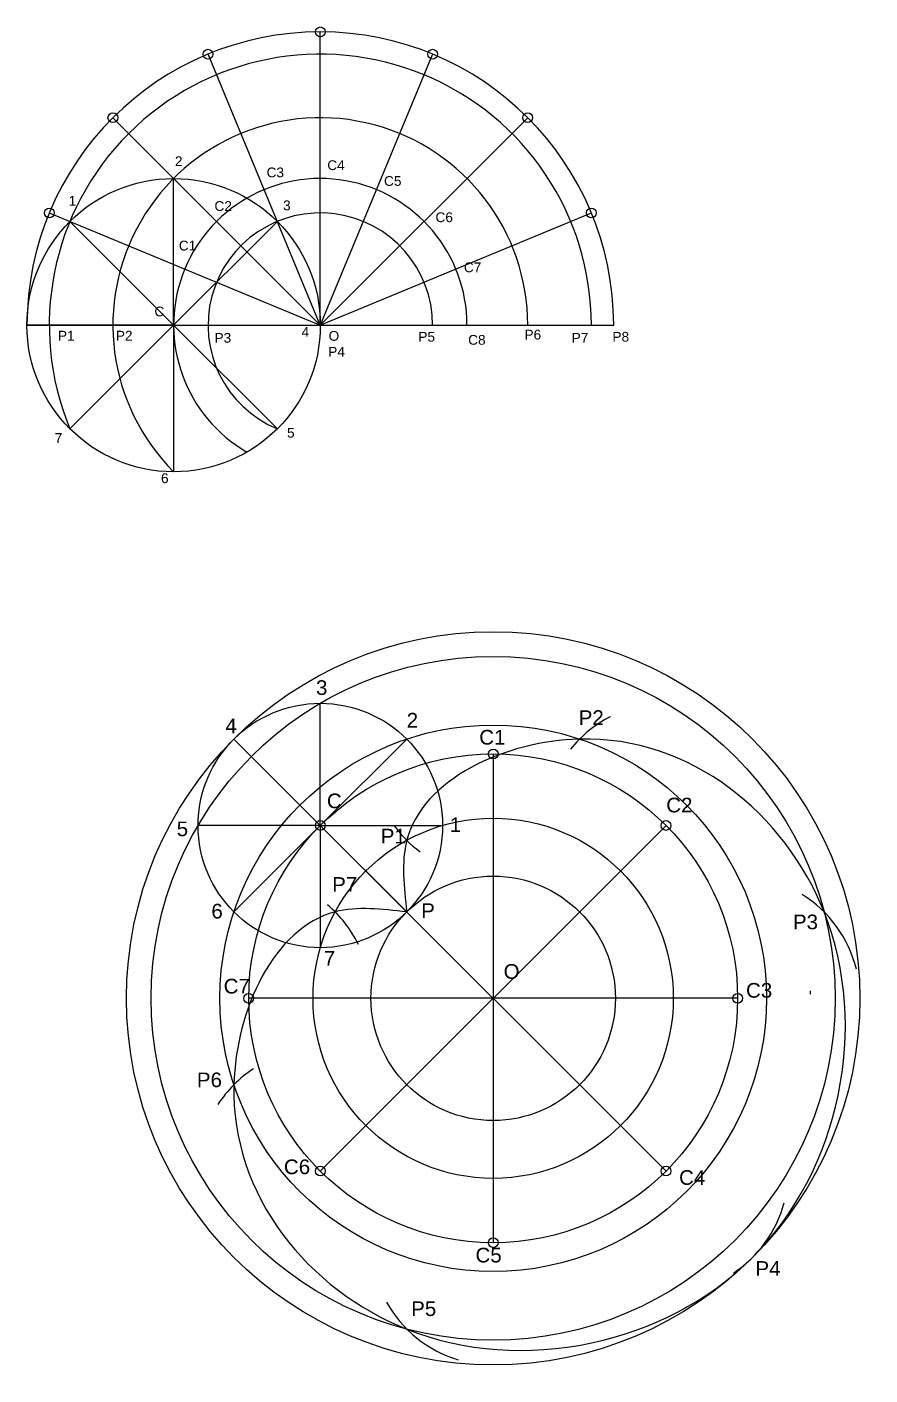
# Model space of a CAD drawing. Header units: millimetres. Extents: x 2179 to 3069, y 837 to 1653.
# Drawn here: x 2654.7 to 2827.1, y 1377 to 1652.8 of the extents above; entities that cross this region are included whole.
import ezdxf

# ---------------------------------------------------------------- set-up
doc = ezdxf.new("R2010")
doc.units = ezdxf.units.MM
doc.header["$PDMODE"] = 33
doc.header["$PDSIZE"] = 2
doc.styles.get("Standard").update_dxf_attribs({"font": 'arial.ttf', "height": 3})

# ---------------------------------------------------------------- blocks, each defined once
blk = doc.blocks.new('*U326')
blk.add_line((-15, 0), (15, 0))
blk = doc.blocks.new('*U327')
at = {"color": 0, "linetype": 'ByBlock', "lineweight": -2, "transparency": 16777216}
for p, rotation in [((2979.11, 1487.89), 89.99999999999997), ((2968.5, 1483.49), 134.9999999999999), ((2989.72, 1483.49), 44.99999999999999), ((2964.11, 1472.89), 180), ((2968.5, 1462.28), 225), ((2979.11, 1457.89), 269.9999999999999), ((2989.72, 1462.28), 314.9999999999999)]:
    blk.add_blockref('*U326', p, dxfattribs=dict(at, rotation=rotation))
blk.add_blockref('*U326', (2994.11, 1472.89), dxfattribs=at)
blk = doc.blocks.new('*U328')
blk.add_line((0, 12.5), (0, -12.5))
blk = doc.blocks.new('*U329')
at = {"color": 0, "linetype": 'ByBlock', "lineweight": -2, "transparency": 16777216}
for p, rotation in [((2949.86, 1576.97), 180), ((2941.02, 1573.31), 225.0000000000001), ((2958.7, 1573.31), 135), ((2937.36, 1564.47), 270), ((2941.02, 1555.63), 315.0000000000001), ((2958.7, 1555.63), 44.99999999999999), ((2962.36, 1564.47), 90)]:
    blk.add_blockref('*U328', p, dxfattribs=dict(at, rotation=rotation))
blk.add_blockref('*U328', (2949.86, 1551.97), dxfattribs=at)

msp = doc.modelspace()

# ---------------------------------------------------------------- linework, layer by layer
for p, q in [((2714.666, 1591.763), (2714.666, 1651.763)), ((2714.666, 1591.763), (2691.705, 1647.195)), ((2737.627, 1647.195), (2714.666, 1591.763)), ((2672.24, 1634.189), (2714.666, 1591.763)), ((2714.666, 1591.763), (2757.093, 1634.189)), ((2659.234, 1614.724), (2714.666, 1591.763)), ((2714.666, 1591.763), (2770.099, 1614.724)), ((2750.024, 1504.04), (2750.024, 1404.04)), ((2714.669, 1489.396), (2785.38, 1418.685)), ((2714.669, 1418.685), (2785.38, 1489.396)), ((2800.024, 1454.04), (2700.024, 1454.04)), ((2814.954, 1454.917), (2814.954, 1455.575))]:
    msp.add_line(p, q)
at = {"lineweight": 30}
msp.add_line((2654.666, 1591.763), (2774.666, 1591.763), dxfattribs=at)
for centre, radius in [((2684.666, 1591.763), 30), ((2714.669, 1489.396), 25), ((2750.024, 1454.04), 25)]:
    msp.add_circle(centre, radius, dxfattribs=at)
for radius in [75, 69.948, 55.902, 50, 36.841]:
    msp.add_circle((2750.024, 1454.04), radius)
for centre, radius, start, end in [((2714.666, 1591.763), 60, 0, 180), ((2714.666, 1591.763), 55.433, 0, 202.5), ((2714.666, 1591.763), 42.426, 0, 225), ((2714.666, 1591.763), 30, 0, 240), ((2714.666, 1591.763), 22.961, 0, 247.5), ((2785.38, 1489.396), 25, 117.16449, 141.42244), ((2750.024, 1504.04), 25, 216.22776, 233.22066), ((2700.024, 1454.04), 25, 26.17285, 49.91068), ((2800.024, 1454.04), 25, 13.76176, 58.20746), ((2714.669, 1418.685), 25, 123.12797, 146.99455), ((2785.38, 1418.685), 25, 303.43035, 344.91393), ((2750.024, 1404.04), 25, 209.10301, 253.32077)]:
    msp.add_arc(centre, radius, start, end)
msp.add_spline([(2732.347, 1471.718), (2732.347, 1486.363), (2767.702, 1507.073), (2817.702, 1471.718), (2803.057, 1401.007), (2732.347, 1386.363), (2696.991, 1436.363), (2717.702, 1471.718), (2732.347, 1471.718)], degree=3, dxfattribs=at)
for p in [(2714.666, 1651.763), (2691.705, 1647.195), (2737.627, 1647.195), (2672.24, 1634.189), (2757.093, 1634.189), (2659.234, 1614.724), (2770.099, 1614.724), (2750.024, 1504.04), (2714.669, 1489.396), (2785.38, 1489.396), (2700.024, 1454.04), (2800.024, 1454.04), (2714.669, 1418.685), (2785.38, 1418.685), (2750.024, 1404.04)]:
    msp.add_point(p)

# ---------------------------------------------------------------- block references
for name, p in [('*U327', (-294.445, 118.877)), ('*U329', (-235.193, -75.074))]:
    msp.add_blockref(name, p)

# ---------------------------------------------------------------- texts
for s, height, p in [('2', 2, (2684.918, 1624.294)), ('C4', 2, (2716.091, 1623.485)), ('C3', 2, (2703.675, 1622.002)), ('C5', 2, (2727.696, 1620.249)), ('1', 2, (2663.191, 1616.204)), ('C2', 2, (2693.015, 1615.125)), ('3', 2, (2707.049, 1615.26)), ('C6', 2, (2738.222, 1612.833)), ('C1', 2, (2685.727, 1607.035)), ('C7', 2, (2744.025, 1602.585)), ('C', 2, (2680.734, 1593.551)), ('4', 2, (2710.828, 1589.371)), ('P1', 2, (2661.003, 1588.598)), ('P2', 2, (2672.849, 1588.598)), ('P3', 2, (2693.03, 1588.16)), ('O', 2, (2716.361, 1588.562)), ('P5', 2, (2734.707, 1588.379)), ('C8', 2, (2744.902, 1587.752)), ('P6', 2, (2756.424, 1588.817)), ('P7', 2, (2766.076, 1588.16)), ('P8', 2, (2774.411, 1588.379)), ('P4', 2, (2716.281, 1585.31)), ('7', 2, (2660.357, 1567.661)), ('5', 2, (2707.859, 1568.74)), ('6', 2, (2682.084, 1559.436)), ('3', 3, (2713.791, 1516.107)), ('2', 3, (2732.335, 1509.437)), ('P2', 3, (2767.514, 1509.966)), ('4', 3, (2695.248, 1508.272)), ('C1', 3, (2747.169, 1505.943)), ('C', 3, (2716.017, 1492.92)), ('C2', 3, (2785.422, 1492.073)), ('5', 3, (2685.288, 1487.203)), ('1', 3, (2741.13, 1488.05)), ('P1', 3, (2727.037, 1485.72)), ('P7', 3, (2717.091, 1475.827)), ('6', 3, (2692.387, 1470.368)), ('P', 3, (2735.302, 1470.474)), ('P3', 3, (2811.336, 1468.162)), ('7', 3, (2715.381, 1460.733)), ('O', 3, (2752.159, 1458.033)), ('C7', 3, (2694.9, 1455.022)), ('C3', 3, (2801.74, 1454.169)), ('P6', 3, (2689.421, 1435.859)), ('C6', 3, (2707.228, 1418.066)), ('C4', 3, (2788.049, 1415.876)), ('C5', 3, (2746.406, 1399.998)), ('P4', 3, (2803.665, 1397.261)), ('P5', 3, (2733.255, 1389.048))]:
    msp.add_text(s, height=height).set_placement(p)

doc.saveas('drawing.dxf')
